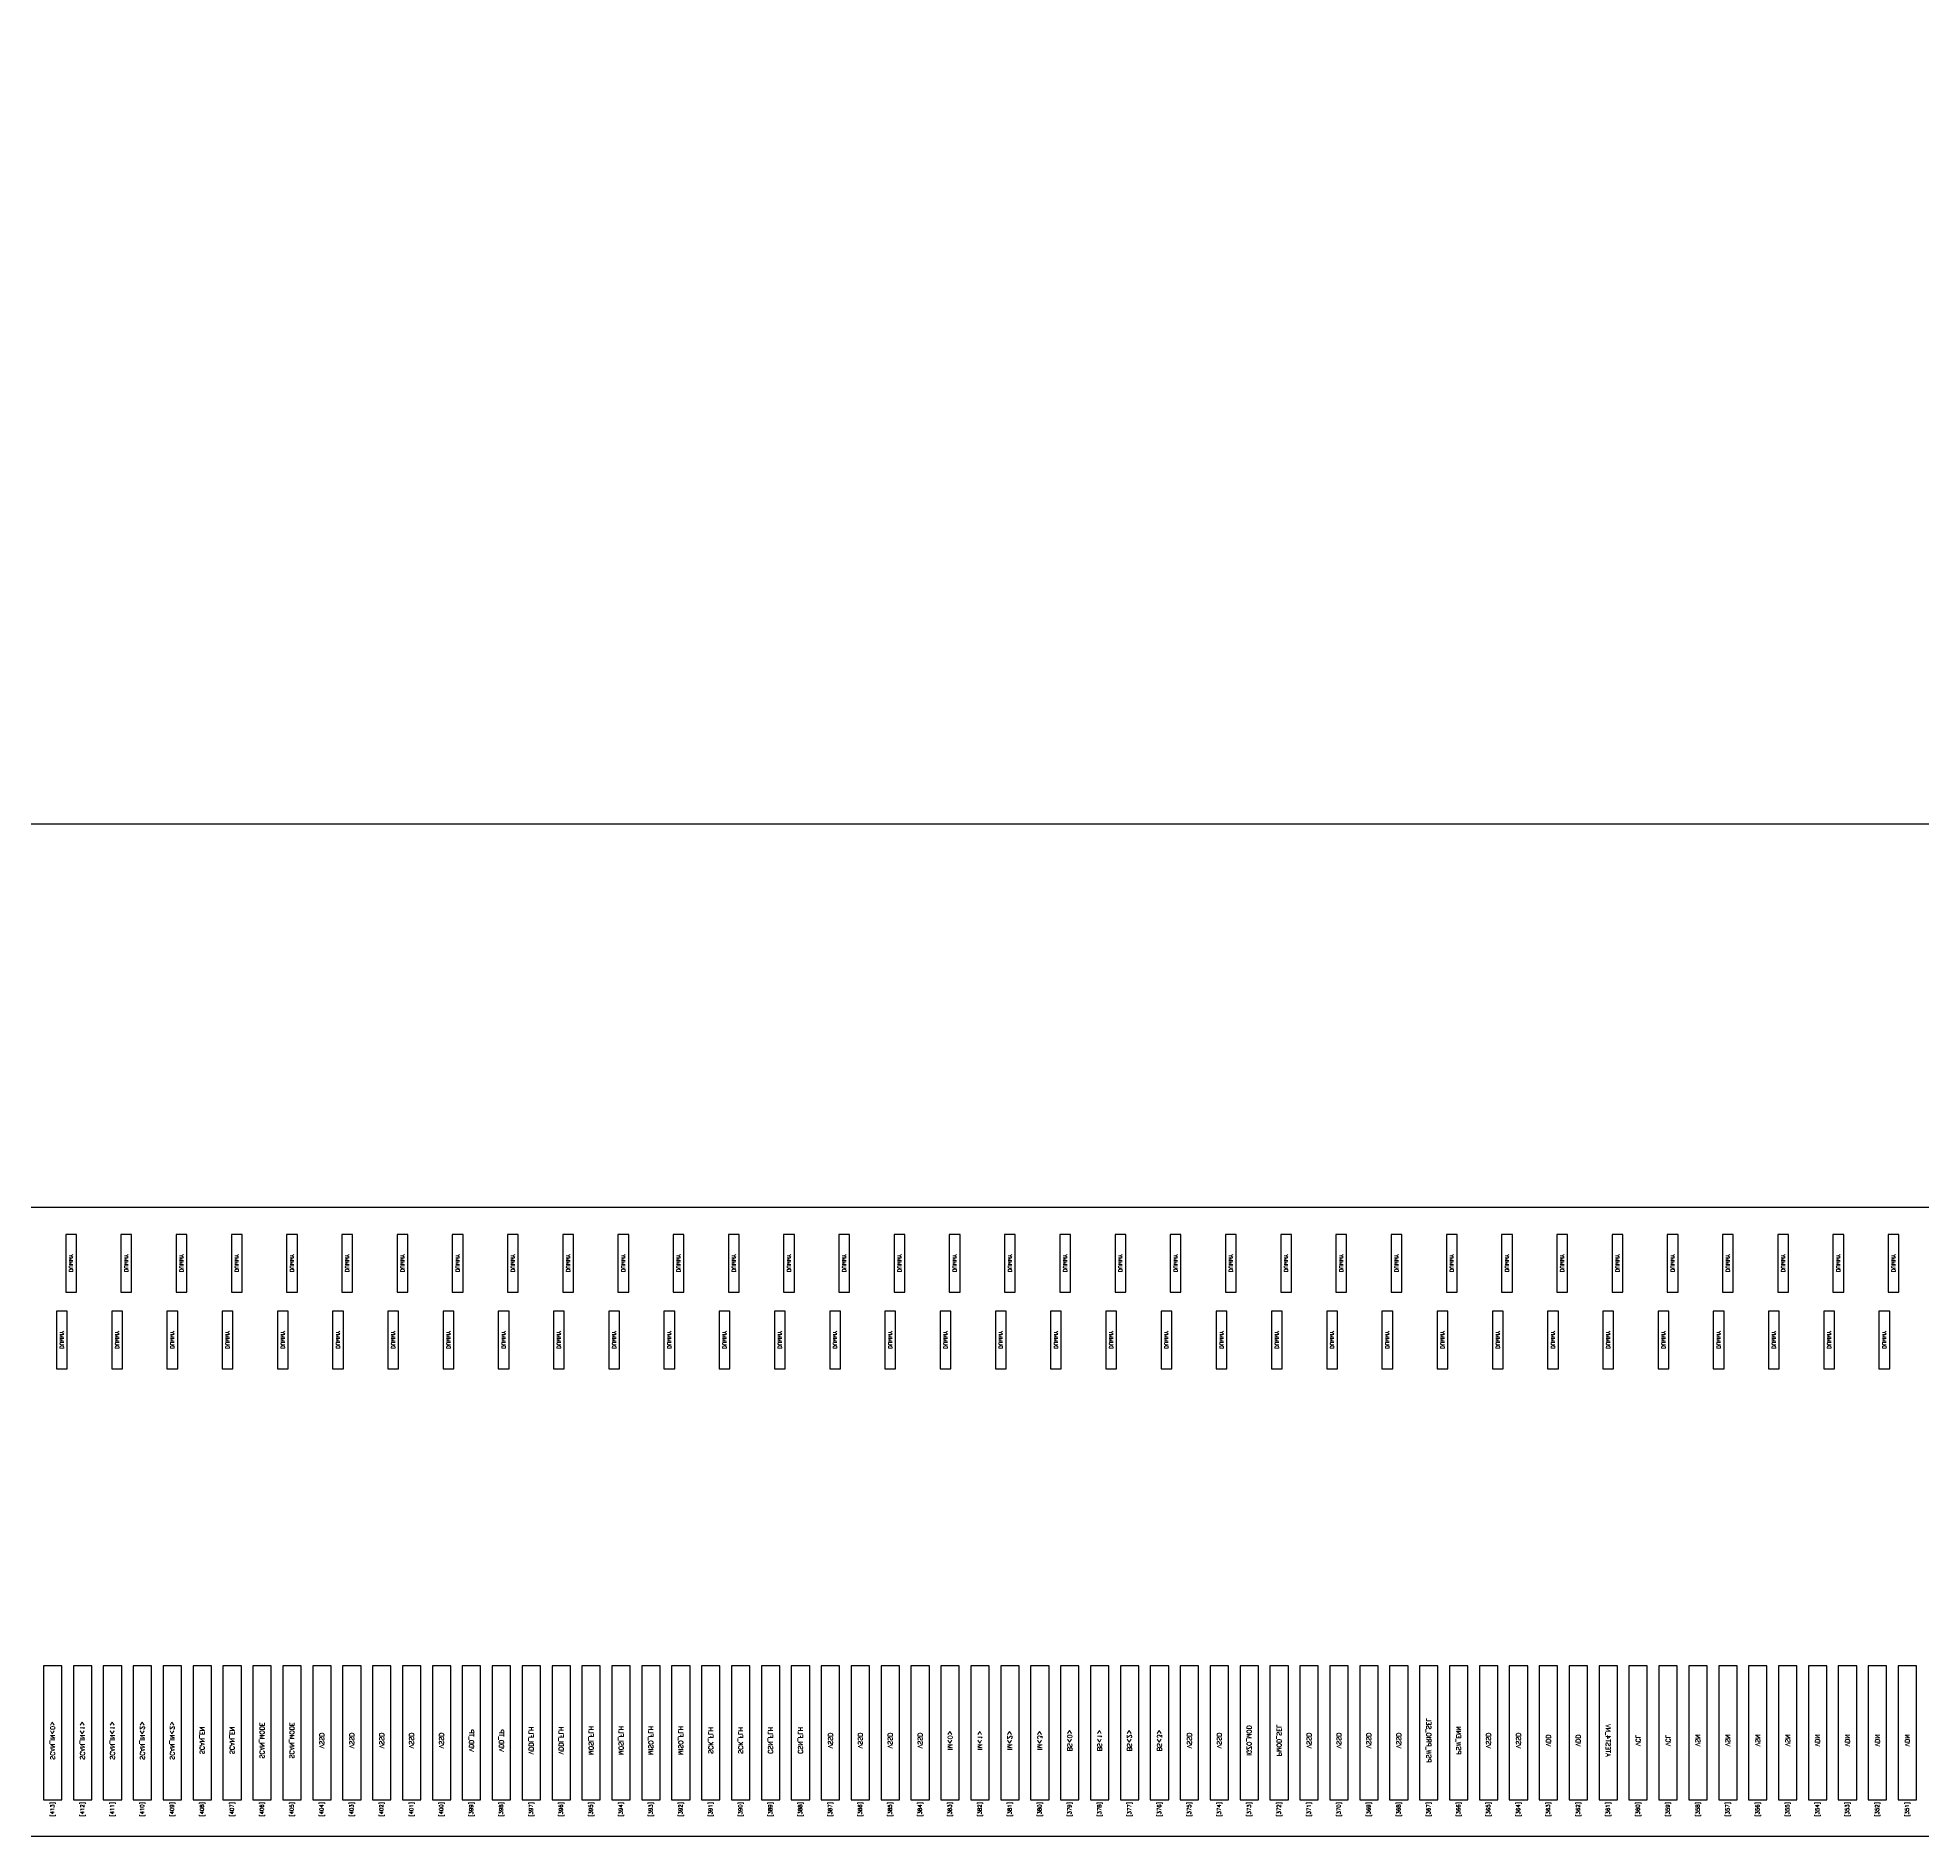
# Model space of a CAD drawing. Header units: millimetres. Extents: x 1862 to 2439, y 367 to 860.
# Drawn here: x 2054.091 to 2056.548, y 557.223 to 559.568 of the extents above; entities that cross this region are included whole.
import ezdxf
from ezdxf.enums import TextEntityAlignment as Align

# ---------------------------------------------------------------- set-up
doc = ezdxf.new("R2010")
doc.units = ezdxf.units.MM
doc.layers.add('标 注', color=3, linetype='Continuous')
doc.styles.get("Standard").update_dxf_attribs({"font": 'txt', "bigfont": 'gbcbig.shx'})

# ---------------------------------------------------------------- blocks, each defined once
blk = doc.blocks.new('LCD')
at = {"color": 6}
for points in [[(7370.5424, -535.9852), (7424.3824, -535.9852), (7424.3824, -447.2852), (7370.5424, -447.2852)], [(7384.9624, -537.3052), (7409.9624, -537.3052), (7409.9624, -536.4852), (7384.9624, -536.4852)], [(7393.8134, -536.5955), (7393.8274, -536.5955), (7393.8274, -536.5205), (7393.8134, -536.5205)], [(7393.8134, -536.5955), (7393.8274, -536.5955), (7393.8274, -536.5205), (7393.8134, -536.5205)], [(7393.8854, -536.5955), (7393.8994, -536.5955), (7393.8994, -536.5205), (7393.8854, -536.5205)], [(7393.8854, -536.5955), (7393.8994, -536.5955), (7393.8994, -536.5205), (7393.8854, -536.5205)], [(7393.9574, -536.5955), (7393.9714, -536.5955), (7393.9714, -536.5205), (7393.9574, -536.5205)], [(7393.9574, -536.5955), (7393.9714, -536.5955), (7393.9714, -536.5205), (7393.9574, -536.5205)], [(7394.0294, -536.5955), (7394.0434, -536.5955), (7394.0434, -536.5205), (7394.0294, -536.5205)], [(7394.0294, -536.5955), (7394.0434, -536.5955), (7394.0434, -536.5205), (7394.0294, -536.5205)], [(7394.1014, -536.5955), (7394.1154, -536.5955), (7394.1154, -536.5205), (7394.1014, -536.5205)], [(7394.1014, -536.5955), (7394.1154, -536.5955), (7394.1154, -536.5205), (7394.1014, -536.5205)], [(7394.1734, -536.5955), (7394.1874, -536.5955), (7394.1874, -536.5205), (7394.1734, -536.5205)], [(7394.1734, -536.5955), (7394.1874, -536.5955), (7394.1874, -536.5205), (7394.1734, -536.5205)], [(7394.2454, -536.5955), (7394.2594, -536.5955), (7394.2594, -536.5205), (7394.2454, -536.5205)], [(7394.2454, -536.5955), (7394.2594, -536.5955), (7394.2594, -536.5205), (7394.2454, -536.5205)], [(7394.3174, -536.5955), (7394.3314, -536.5955), (7394.3314, -536.5205), (7394.3174, -536.5205)], [(7394.3174, -536.5955), (7394.3314, -536.5955), (7394.3314, -536.5205), (7394.3174, -536.5205)], [(7394.3894, -536.5955), (7394.4034, -536.5955), (7394.4034, -536.5205), (7394.3894, -536.5205)], [(7394.3894, -536.5955), (7394.4034, -536.5955), (7394.4034, -536.5205), (7394.3894, -536.5205)], [(7394.4614, -536.5955), (7394.4754, -536.5955), (7394.4754, -536.5205), (7394.4614, -536.5205)], [(7394.4614, -536.5955), (7394.4754, -536.5955), (7394.4754, -536.5205), (7394.4614, -536.5205)], [(7394.5334, -536.5955), (7394.5474, -536.5955), (7394.5474, -536.5205), (7394.5334, -536.5205)], [(7394.5334, -536.5955), (7394.5474, -536.5955), (7394.5474, -536.5205), (7394.5334, -536.5205)], [(7394.6054, -536.5955), (7394.6194, -536.5955), (7394.6194, -536.5205), (7394.6054, -536.5205)], [(7394.6054, -536.5955), (7394.6194, -536.5955), (7394.6194, -536.5205), (7394.6054, -536.5205)], [(7394.6774, -536.5955), (7394.6914, -536.5955), (7394.6914, -536.5205), (7394.6774, -536.5205)], [(7394.6774, -536.5955), (7394.6914, -536.5955), (7394.6914, -536.5205), (7394.6774, -536.5205)], [(7394.7494, -536.5955), (7394.7634, -536.5955), (7394.7634, -536.5205), (7394.7494, -536.5205)], [(7394.7494, -536.5955), (7394.7634, -536.5955), (7394.7634, -536.5205), (7394.7494, -536.5205)], [(7394.8214, -536.5955), (7394.8354, -536.5955), (7394.8354, -536.5205), (7394.8214, -536.5205)], [(7394.8214, -536.5955), (7394.8354, -536.5955), (7394.8354, -536.5205), (7394.8214, -536.5205)], [(7394.8934, -536.5955), (7394.9074, -536.5955), (7394.9074, -536.5205), (7394.8934, -536.5205)], [(7394.8934, -536.5955), (7394.9074, -536.5955), (7394.9074, -536.5205), (7394.8934, -536.5205)], [(7394.9654, -536.5955), (7394.9794, -536.5955), (7394.9794, -536.5205), (7394.9654, -536.5205)], [(7394.9654, -536.5955), (7394.9794, -536.5955), (7394.9794, -536.5205), (7394.9654, -536.5205)], [(7395.0374, -536.5955), (7395.0514, -536.5955), (7395.0514, -536.5205), (7395.0374, -536.5205)], [(7395.0374, -536.5955), (7395.0514, -536.5955), (7395.0514, -536.5205), (7395.0374, -536.5205)], [(7395.1094, -536.5955), (7395.1234, -536.5955), (7395.1234, -536.5205), (7395.1094, -536.5205)], [(7395.1094, -536.5955), (7395.1234, -536.5955), (7395.1234, -536.5205), (7395.1094, -536.5205)], [(7395.1814, -536.5955), (7395.1954, -536.5955), (7395.1954, -536.5205), (7395.1814, -536.5205)], [(7395.1814, -536.5955), (7395.1954, -536.5955), (7395.1954, -536.5205), (7395.1814, -536.5205)], [(7395.2534, -536.5955), (7395.2674, -536.5955), (7395.2674, -536.5205), (7395.2534, -536.5205)], [(7395.2534, -536.5955), (7395.2674, -536.5955), (7395.2674, -536.5205), (7395.2534, -536.5205)], [(7395.3254, -536.5955), (7395.3394, -536.5955), (7395.3394, -536.5205), (7395.3254, -536.5205)], [(7395.3254, -536.5955), (7395.3394, -536.5955), (7395.3394, -536.5205), (7395.3254, -536.5205)], [(7395.3974, -536.5955), (7395.4114, -536.5955), (7395.4114, -536.5205), (7395.3974, -536.5205)], [(7395.3974, -536.5955), (7395.4114, -536.5955), (7395.4114, -536.5205), (7395.3974, -536.5205)], [(7395.4694, -536.5955), (7395.4834, -536.5955), (7395.4834, -536.5205), (7395.4694, -536.5205)], [(7395.4694, -536.5955), (7395.4834, -536.5955), (7395.4834, -536.5205), (7395.4694, -536.5205)], [(7395.5414, -536.5955), (7395.5554, -536.5955), (7395.5554, -536.5205), (7395.5414, -536.5205)], [(7395.5414, -536.5955), (7395.5554, -536.5955), (7395.5554, -536.5205), (7395.5414, -536.5205)], [(7395.6134, -536.5955), (7395.6274, -536.5955), (7395.6274, -536.5205), (7395.6134, -536.5205)], [(7395.6134, -536.5955), (7395.6274, -536.5955), (7395.6274, -536.5205), (7395.6134, -536.5205)], [(7395.6854, -536.5955), (7395.6994, -536.5955), (7395.6994, -536.5205), (7395.6854, -536.5205)], [(7395.6854, -536.5955), (7395.6994, -536.5955), (7395.6994, -536.5205), (7395.6854, -536.5205)], [(7395.7574, -536.5955), (7395.7714, -536.5955), (7395.7714, -536.5205), (7395.7574, -536.5205)], [(7395.7574, -536.5955), (7395.7714, -536.5955), (7395.7714, -536.5205), (7395.7574, -536.5205)], [(7395.8294, -536.5955), (7395.8434, -536.5955), (7395.8434, -536.5205), (7395.8294, -536.5205)], [(7395.8294, -536.5955), (7395.8434, -536.5955), (7395.8434, -536.5205), (7395.8294, -536.5205)], [(7395.9014, -536.5955), (7395.9154, -536.5955), (7395.9154, -536.5205), (7395.9014, -536.5205)], [(7395.9014, -536.5955), (7395.9154, -536.5955), (7395.9154, -536.5205), (7395.9014, -536.5205)], [(7395.9734, -536.5955), (7395.9874, -536.5955), (7395.9874, -536.5205), (7395.9734, -536.5205)], [(7395.9734, -536.5955), (7395.9874, -536.5955), (7395.9874, -536.5205), (7395.9734, -536.5205)], [(7396.0454, -536.5955), (7396.0594, -536.5955), (7396.0594, -536.5205), (7396.0454, -536.5205)], [(7396.0454, -536.5955), (7396.0594, -536.5955), (7396.0594, -536.5205), (7396.0454, -536.5205)], [(7396.1174, -536.5955), (7396.1314, -536.5955), (7396.1314, -536.5205), (7396.1174, -536.5205)], [(7396.1174, -536.5955), (7396.1314, -536.5955), (7396.1314, -536.5205), (7396.1174, -536.5205)], [(7396.1894, -536.5955), (7396.2034, -536.5955), (7396.2034, -536.5205), (7396.1894, -536.5205)], [(7396.1894, -536.5955), (7396.2034, -536.5955), (7396.2034, -536.5205), (7396.1894, -536.5205)], [(7393.8014, -536.6955), (7393.8154, -536.6955), (7393.8154, -536.6205), (7393.8014, -536.6205)], [(7393.8014, -536.6955), (7393.8154, -536.6955), (7393.8154, -536.6205), (7393.8014, -536.6205)], [(7393.8734, -536.6955), (7393.8874, -536.6955), (7393.8874, -536.6205), (7393.8734, -536.6205)], [(7393.8734, -536.6955), (7393.8874, -536.6955), (7393.8874, -536.6205), (7393.8734, -536.6205)], [(7393.9454, -536.6955), (7393.9594, -536.6955), (7393.9594, -536.6205), (7393.9454, -536.6205)], [(7393.9454, -536.6955), (7393.9594, -536.6955), (7393.9594, -536.6205), (7393.9454, -536.6205)], [(7394.0174, -536.6955), (7394.0314, -536.6955), (7394.0314, -536.6205), (7394.0174, -536.6205)], [(7394.0174, -536.6955), (7394.0314, -536.6955), (7394.0314, -536.6205), (7394.0174, -536.6205)], [(7394.0894, -536.6955), (7394.1034, -536.6955), (7394.1034, -536.6205), (7394.0894, -536.6205)], [(7394.0894, -536.6955), (7394.1034, -536.6955), (7394.1034, -536.6205), (7394.0894, -536.6205)], [(7394.1614, -536.6955), (7394.1754, -536.6955), (7394.1754, -536.6205), (7394.1614, -536.6205)], [(7394.1614, -536.6955), (7394.1754, -536.6955), (7394.1754, -536.6205), (7394.1614, -536.6205)], [(7394.2334, -536.6955), (7394.2474, -536.6955), (7394.2474, -536.6205), (7394.2334, -536.6205)], [(7394.2334, -536.6955), (7394.2474, -536.6955), (7394.2474, -536.6205), (7394.2334, -536.6205)], [(7394.3054, -536.6955), (7394.3194, -536.6955), (7394.3194, -536.6205), (7394.3054, -536.6205)], [(7394.3054, -536.6955), (7394.3194, -536.6955), (7394.3194, -536.6205), (7394.3054, -536.6205)], [(7394.3774, -536.6955), (7394.3914, -536.6955), (7394.3914, -536.6205), (7394.3774, -536.6205)], [(7394.3774, -536.6955), (7394.3914, -536.6955), (7394.3914, -536.6205), (7394.3774, -536.6205)], [(7394.4494, -536.6955), (7394.4634, -536.6955), (7394.4634, -536.6205), (7394.4494, -536.6205)], [(7394.4494, -536.6955), (7394.4634, -536.6955), (7394.4634, -536.6205), (7394.4494, -536.6205)], [(7394.5214, -536.6955), (7394.5354, -536.6955), (7394.5354, -536.6205), (7394.5214, -536.6205)], [(7394.5214, -536.6955), (7394.5354, -536.6955), (7394.5354, -536.6205), (7394.5214, -536.6205)], [(7394.5934, -536.6955), (7394.6074, -536.6955), (7394.6074, -536.6205), (7394.5934, -536.6205)], [(7394.5934, -536.6955), (7394.6074, -536.6955), (7394.6074, -536.6205), (7394.5934, -536.6205)], [(7394.6654, -536.6955), (7394.6794, -536.6955), (7394.6794, -536.6205), (7394.6654, -536.6205)], [(7394.6654, -536.6955), (7394.6794, -536.6955), (7394.6794, -536.6205), (7394.6654, -536.6205)], [(7394.7374, -536.6955), (7394.7514, -536.6955), (7394.7514, -536.6205), (7394.7374, -536.6205)], [(7394.7374, -536.6955), (7394.7514, -536.6955), (7394.7514, -536.6205), (7394.7374, -536.6205)], [(7394.8094, -536.6955), (7394.8234, -536.6955), (7394.8234, -536.6205), (7394.8094, -536.6205)], [(7394.8094, -536.6955), (7394.8234, -536.6955), (7394.8234, -536.6205), (7394.8094, -536.6205)], [(7394.8814, -536.6955), (7394.8954, -536.6955), (7394.8954, -536.6205), (7394.8814, -536.6205)], [(7394.8814, -536.6955), (7394.8954, -536.6955), (7394.8954, -536.6205), (7394.8814, -536.6205)], [(7394.9534, -536.6955), (7394.9674, -536.6955), (7394.9674, -536.6205), (7394.9534, -536.6205)], [(7394.9534, -536.6955), (7394.9674, -536.6955), (7394.9674, -536.6205), (7394.9534, -536.6205)], [(7395.0254, -536.6955), (7395.0394, -536.6955), (7395.0394, -536.6205), (7395.0254, -536.6205)], [(7395.0254, -536.6955), (7395.0394, -536.6955), (7395.0394, -536.6205), (7395.0254, -536.6205)], [(7395.0974, -536.6955), (7395.1114, -536.6955), (7395.1114, -536.6205), (7395.0974, -536.6205)], [(7395.0974, -536.6955), (7395.1114, -536.6955), (7395.1114, -536.6205), (7395.0974, -536.6205)], [(7395.1694, -536.6955), (7395.1834, -536.6955), (7395.1834, -536.6205), (7395.1694, -536.6205)], [(7395.1694, -536.6955), (7395.1834, -536.6955), (7395.1834, -536.6205), (7395.1694, -536.6205)], [(7395.2414, -536.6955), (7395.2554, -536.6955), (7395.2554, -536.6205), (7395.2414, -536.6205)], [(7395.2414, -536.6955), (7395.2554, -536.6955), (7395.2554, -536.6205), (7395.2414, -536.6205)], [(7395.3134, -536.6955), (7395.3274, -536.6955), (7395.3274, -536.6205), (7395.3134, -536.6205)], [(7395.3134, -536.6955), (7395.3274, -536.6955), (7395.3274, -536.6205), (7395.3134, -536.6205)], [(7395.3854, -536.6955), (7395.3994, -536.6955), (7395.3994, -536.6205), (7395.3854, -536.6205)], [(7395.3854, -536.6955), (7395.3994, -536.6955), (7395.3994, -536.6205), (7395.3854, -536.6205)], [(7395.4574, -536.6955), (7395.4714, -536.6955), (7395.4714, -536.6205), (7395.4574, -536.6205)], [(7395.4574, -536.6955), (7395.4714, -536.6955), (7395.4714, -536.6205), (7395.4574, -536.6205)], [(7395.5294, -536.6955), (7395.5434, -536.6955), (7395.5434, -536.6205), (7395.5294, -536.6205)], [(7395.5294, -536.6955), (7395.5434, -536.6955), (7395.5434, -536.6205), (7395.5294, -536.6205)], [(7395.6014, -536.6955), (7395.6154, -536.6955), (7395.6154, -536.6205), (7395.6014, -536.6205)], [(7395.6014, -536.6955), (7395.6154, -536.6955), (7395.6154, -536.6205), (7395.6014, -536.6205)], [(7395.6734, -536.6955), (7395.6874, -536.6955), (7395.6874, -536.6205), (7395.6734, -536.6205)], [(7395.6734, -536.6955), (7395.6874, -536.6955), (7395.6874, -536.6205), (7395.6734, -536.6205)], [(7395.7454, -536.6955), (7395.7594, -536.6955), (7395.7594, -536.6205), (7395.7454, -536.6205)], [(7395.7454, -536.6955), (7395.7594, -536.6955), (7395.7594, -536.6205), (7395.7454, -536.6205)], [(7395.8174, -536.6955), (7395.8314, -536.6955), (7395.8314, -536.6205), (7395.8174, -536.6205)], [(7395.8174, -536.6955), (7395.8314, -536.6955), (7395.8314, -536.6205), (7395.8174, -536.6205)], [(7395.8894, -536.6955), (7395.9034, -536.6955), (7395.9034, -536.6205), (7395.8894, -536.6205)], [(7395.8894, -536.6955), (7395.9034, -536.6955), (7395.9034, -536.6205), (7395.8894, -536.6205)], [(7395.9614, -536.6955), (7395.9754, -536.6955), (7395.9754, -536.6205), (7395.9614, -536.6205)], [(7395.9614, -536.6955), (7395.9754, -536.6955), (7395.9754, -536.6205), (7395.9614, -536.6205)], [(7396.0334, -536.6955), (7396.0474, -536.6955), (7396.0474, -536.6205), (7396.0334, -536.6205)], [(7396.0334, -536.6955), (7396.0474, -536.6955), (7396.0474, -536.6205), (7396.0334, -536.6205)], [(7396.1054, -536.6955), (7396.1194, -536.6955), (7396.1194, -536.6205), (7396.1054, -536.6205)], [(7396.1054, -536.6955), (7396.1194, -536.6955), (7396.1194, -536.6205), (7396.1054, -536.6205)], [(7396.1774, -536.6955), (7396.1914, -536.6955), (7396.1914, -536.6205), (7396.1774, -536.6205)], [(7396.1774, -536.6955), (7396.1914, -536.6955), (7396.1914, -536.6205), (7396.1774, -536.6205)], [(7393.7844, -537.2577), (7393.8084, -537.2577), (7393.8084, -537.0827), (7393.7844, -537.0827)], [(7393.7844, -537.2577), (7393.8084, -537.2577), (7393.8084, -537.0827), (7393.7844, -537.0827)], [(7393.8234, -537.2577), (7393.8474, -537.2577), (7393.8474, -537.0827), (7393.8234, -537.0827)], [(7393.8234, -537.2577), (7393.8474, -537.2577), (7393.8474, -537.0827), (7393.8234, -537.0827)], [(7393.8624, -537.2577), (7393.8864, -537.2577), (7393.8864, -537.0827), (7393.8624, -537.0827)], [(7393.8624, -537.2577), (7393.8864, -537.2577), (7393.8864, -537.0827), (7393.8624, -537.0827)], [(7393.9014, -537.2577), (7393.9254, -537.2577), (7393.9254, -537.0827), (7393.9014, -537.0827)], [(7393.9014, -537.2577), (7393.9254, -537.2577), (7393.9254, -537.0827), (7393.9014, -537.0827)], [(7393.9404, -537.2577), (7393.9644, -537.2577), (7393.9644, -537.0827), (7393.9404, -537.0827)], [(7393.9404, -537.2577), (7393.9644, -537.2577), (7393.9644, -537.0827), (7393.9404, -537.0827)], [(7393.9794, -537.2577), (7394.0034, -537.2577), (7394.0034, -537.0827), (7393.9794, -537.0827)], [(7393.9794, -537.2577), (7394.0034, -537.2577), (7394.0034, -537.0827), (7393.9794, -537.0827)], [(7394.0184, -537.2577), (7394.0424, -537.2577), (7394.0424, -537.0827), (7394.0184, -537.0827)], [(7394.0184, -537.2577), (7394.0424, -537.2577), (7394.0424, -537.0827), (7394.0184, -537.0827)], [(7394.0574, -537.2577), (7394.0814, -537.2577), (7394.0814, -537.0827), (7394.0574, -537.0827)], [(7394.0574, -537.2577), (7394.0814, -537.2577), (7394.0814, -537.0827), (7394.0574, -537.0827)], [(7394.0964, -537.2577), (7394.1204, -537.2577), (7394.1204, -537.0827), (7394.0964, -537.0827)], [(7394.0964, -537.2577), (7394.1204, -537.2577), (7394.1204, -537.0827), (7394.0964, -537.0827)], [(7394.1354, -537.2577), (7394.1594, -537.2577), (7394.1594, -537.0827), (7394.1354, -537.0827)], [(7394.1354, -537.2577), (7394.1594, -537.2577), (7394.1594, -537.0827), (7394.1354, -537.0827)], [(7394.1744, -537.2577), (7394.1984, -537.2577), (7394.1984, -537.0827), (7394.1744, -537.0827)], [(7394.1744, -537.2577), (7394.1984, -537.2577), (7394.1984, -537.0827), (7394.1744, -537.0827)], [(7394.2134, -537.2577), (7394.2374, -537.2577), (7394.2374, -537.0827), (7394.2134, -537.0827)], [(7394.2134, -537.2577), (7394.2374, -537.2577), (7394.2374, -537.0827), (7394.2134, -537.0827)], [(7394.2524, -537.2577), (7394.2764, -537.2577), (7394.2764, -537.0827), (7394.2524, -537.0827)], [(7394.2524, -537.2577), (7394.2764, -537.2577), (7394.2764, -537.0827), (7394.2524, -537.0827)], [(7394.2914, -537.2577), (7394.3154, -537.2577), (7394.3154, -537.0827), (7394.2914, -537.0827)], [(7394.2914, -537.2577), (7394.3154, -537.2577), (7394.3154, -537.0827), (7394.2914, -537.0827)], [(7394.3304, -537.2577), (7394.3544, -537.2577), (7394.3544, -537.0827), (7394.3304, -537.0827)], [(7394.3304, -537.2577), (7394.3544, -537.2577), (7394.3544, -537.0827), (7394.3304, -537.0827)], [(7394.3694, -537.2577), (7394.3934, -537.2577), (7394.3934, -537.0827), (7394.3694, -537.0827)], [(7394.3694, -537.2577), (7394.3934, -537.2577), (7394.3934, -537.0827), (7394.3694, -537.0827)], [(7394.4084, -537.2577), (7394.4324, -537.2577), (7394.4324, -537.0827), (7394.4084, -537.0827)], [(7394.4084, -537.2577), (7394.4324, -537.2577), (7394.4324, -537.0827), (7394.4084, -537.0827)], [(7394.4474, -537.2577), (7394.4714, -537.2577), (7394.4714, -537.0827), (7394.4474, -537.0827)], [(7394.4474, -537.2577), (7394.4714, -537.2577), (7394.4714, -537.0827), (7394.4474, -537.0827)], [(7394.4864, -537.2577), (7394.5104, -537.2577), (7394.5104, -537.0827), (7394.4864, -537.0827)], [(7394.4864, -537.2577), (7394.5104, -537.2577), (7394.5104, -537.0827), (7394.4864, -537.0827)], [(7394.5254, -537.2577), (7394.5494, -537.2577), (7394.5494, -537.0827), (7394.5254, -537.0827)], [(7394.5254, -537.2577), (7394.5494, -537.2577), (7394.5494, -537.0827), (7394.5254, -537.0827)], [(7394.5644, -537.2577), (7394.5884, -537.2577), (7394.5884, -537.0827), (7394.5644, -537.0827)], [(7394.5644, -537.2577), (7394.5884, -537.2577), (7394.5884, -537.0827), (7394.5644, -537.0827)], [(7394.6034, -537.2577), (7394.6274, -537.2577), (7394.6274, -537.0827), (7394.6034, -537.0827)], [(7394.6034, -537.2577), (7394.6274, -537.2577), (7394.6274, -537.0827), (7394.6034, -537.0827)], [(7394.6424, -537.2577), (7394.6664, -537.2577), (7394.6664, -537.0827), (7394.6424, -537.0827)], [(7394.6424, -537.2577), (7394.6664, -537.2577), (7394.6664, -537.0827), (7394.6424, -537.0827)], [(7394.6814, -537.2577), (7394.7054, -537.2577), (7394.7054, -537.0827), (7394.6814, -537.0827)], [(7394.6814, -537.2577), (7394.7054, -537.2577), (7394.7054, -537.0827), (7394.6814, -537.0827)], [(7394.7204, -537.2577), (7394.7444, -537.2577), (7394.7444, -537.0827), (7394.7204, -537.0827)], [(7394.7204, -537.2577), (7394.7444, -537.2577), (7394.7444, -537.0827), (7394.7204, -537.0827)], [(7394.7594, -537.2577), (7394.7834, -537.2577), (7394.7834, -537.0827), (7394.7594, -537.0827)], [(7394.7594, -537.2577), (7394.7834, -537.2577), (7394.7834, -537.0827), (7394.7594, -537.0827)], [(7394.7984, -537.2577), (7394.8224, -537.2577), (7394.8224, -537.0827), (7394.7984, -537.0827)], [(7394.7984, -537.2577), (7394.8224, -537.2577), (7394.8224, -537.0827), (7394.7984, -537.0827)], [(7394.8374, -537.2577), (7394.8614, -537.2577), (7394.8614, -537.0827), (7394.8374, -537.0827)], [(7394.8374, -537.2577), (7394.8614, -537.2577), (7394.8614, -537.0827), (7394.8374, -537.0827)], [(7394.8764, -537.2577), (7394.9004, -537.2577), (7394.9004, -537.0827), (7394.8764, -537.0827)], [(7394.8764, -537.2577), (7394.9004, -537.2577), (7394.9004, -537.0827), (7394.8764, -537.0827)], [(7394.9154, -537.2577), (7394.9394, -537.2577), (7394.9394, -537.0827), (7394.9154, -537.0827)], [(7394.9154, -537.2577), (7394.9394, -537.2577), (7394.9394, -537.0827), (7394.9154, -537.0827)], [(7394.9544, -537.2577), (7394.9784, -537.2577), (7394.9784, -537.0827), (7394.9544, -537.0827)], [(7394.9544, -537.2577), (7394.9784, -537.2577), (7394.9784, -537.0827), (7394.9544, -537.0827)], [(7394.9934, -537.2577), (7395.0174, -537.2577), (7395.0174, -537.0827), (7394.9934, -537.0827)], [(7394.9934, -537.2577), (7395.0174, -537.2577), (7395.0174, -537.0827), (7394.9934, -537.0827)], [(7395.0324, -537.2577), (7395.0564, -537.2577), (7395.0564, -537.0827), (7395.0324, -537.0827)], [(7395.0324, -537.2577), (7395.0564, -537.2577), (7395.0564, -537.0827), (7395.0324, -537.0827)], [(7395.0714, -537.2577), (7395.0954, -537.2577), (7395.0954, -537.0827), (7395.0714, -537.0827)], [(7395.0714, -537.2577), (7395.0954, -537.2577), (7395.0954, -537.0827), (7395.0714, -537.0827)], [(7395.1104, -537.2577), (7395.1344, -537.2577), (7395.1344, -537.0827), (7395.1104, -537.0827)], [(7395.1104, -537.2577), (7395.1344, -537.2577), (7395.1344, -537.0827), (7395.1104, -537.0827)], [(7395.1494, -537.2577), (7395.1734, -537.2577), (7395.1734, -537.0827), (7395.1494, -537.0827)], [(7395.1494, -537.2577), (7395.1734, -537.2577), (7395.1734, -537.0827), (7395.1494, -537.0827)], [(7395.1884, -537.2577), (7395.2124, -537.2577), (7395.2124, -537.0827), (7395.1884, -537.0827)], [(7395.1884, -537.2577), (7395.2124, -537.2577), (7395.2124, -537.0827), (7395.1884, -537.0827)], [(7395.2274, -537.2577), (7395.2514, -537.2577), (7395.2514, -537.0827), (7395.2274, -537.0827)], [(7395.2274, -537.2577), (7395.2514, -537.2577), (7395.2514, -537.0827), (7395.2274, -537.0827)], [(7395.2664, -537.2577), (7395.2904, -537.2577), (7395.2904, -537.0827), (7395.2664, -537.0827)], [(7395.2664, -537.2577), (7395.2904, -537.2577), (7395.2904, -537.0827), (7395.2664, -537.0827)], [(7395.3054, -537.2577), (7395.3294, -537.2577), (7395.3294, -537.0827), (7395.3054, -537.0827)], [(7395.3054, -537.2577), (7395.3294, -537.2577), (7395.3294, -537.0827), (7395.3054, -537.0827)], [(7395.3444, -537.2577), (7395.3684, -537.2577), (7395.3684, -537.0827), (7395.3444, -537.0827)], [(7395.3444, -537.2577), (7395.3684, -537.2577), (7395.3684, -537.0827), (7395.3444, -537.0827)], [(7395.3834, -537.2577), (7395.4074, -537.2577), (7395.4074, -537.0827), (7395.3834, -537.0827)], [(7395.3834, -537.2577), (7395.4074, -537.2577), (7395.4074, -537.0827), (7395.3834, -537.0827)], [(7395.4224, -537.2577), (7395.4464, -537.2577), (7395.4464, -537.0827), (7395.4224, -537.0827)], [(7395.4224, -537.2577), (7395.4464, -537.2577), (7395.4464, -537.0827), (7395.4224, -537.0827)], [(7395.4614, -537.2577), (7395.4854, -537.2577), (7395.4854, -537.0827), (7395.4614, -537.0827)], [(7395.4614, -537.2577), (7395.4854, -537.2577), (7395.4854, -537.0827), (7395.4614, -537.0827)], [(7395.5004, -537.2577), (7395.5244, -537.2577), (7395.5244, -537.0827), (7395.5004, -537.0827)], [(7395.5004, -537.2577), (7395.5244, -537.2577), (7395.5244, -537.0827), (7395.5004, -537.0827)], [(7395.5394, -537.2577), (7395.5634, -537.2577), (7395.5634, -537.0827), (7395.5394, -537.0827)], [(7395.5394, -537.2577), (7395.5634, -537.2577), (7395.5634, -537.0827), (7395.5394, -537.0827)], [(7395.5784, -537.2577), (7395.6024, -537.2577), (7395.6024, -537.0827), (7395.5784, -537.0827)], [(7395.5784, -537.2577), (7395.6024, -537.2577), (7395.6024, -537.0827), (7395.5784, -537.0827)], [(7395.6174, -537.2577), (7395.6414, -537.2577), (7395.6414, -537.0827), (7395.6174, -537.0827)], [(7395.6174, -537.2577), (7395.6414, -537.2577), (7395.6414, -537.0827), (7395.6174, -537.0827)], [(7395.6564, -537.2577), (7395.6804, -537.2577), (7395.6804, -537.0827), (7395.6564, -537.0827)], [(7395.6564, -537.2577), (7395.6804, -537.2577), (7395.6804, -537.0827), (7395.6564, -537.0827)], [(7395.6954, -537.2577), (7395.7194, -537.2577), (7395.7194, -537.0827), (7395.6954, -537.0827)], [(7395.6954, -537.2577), (7395.7194, -537.2577), (7395.7194, -537.0827), (7395.6954, -537.0827)], [(7395.7344, -537.2577), (7395.7584, -537.2577), (7395.7584, -537.0827), (7395.7344, -537.0827)], [(7395.7344, -537.2577), (7395.7584, -537.2577), (7395.7584, -537.0827), (7395.7344, -537.0827)], [(7395.7734, -537.2577), (7395.7974, -537.2577), (7395.7974, -537.0827), (7395.7734, -537.0827)], [(7395.7734, -537.2577), (7395.7974, -537.2577), (7395.7974, -537.0827), (7395.7734, -537.0827)], [(7395.8124, -537.2577), (7395.8364, -537.2577), (7395.8364, -537.0827), (7395.8124, -537.0827)], [(7395.8124, -537.2577), (7395.8364, -537.2577), (7395.8364, -537.0827), (7395.8124, -537.0827)], [(7395.8514, -537.2577), (7395.8754, -537.2577), (7395.8754, -537.0827), (7395.8514, -537.0827)], [(7395.8514, -537.2577), (7395.8754, -537.2577), (7395.8754, -537.0827), (7395.8514, -537.0827)], [(7395.8904, -537.2577), (7395.9144, -537.2577), (7395.9144, -537.0827), (7395.8904, -537.0827)], [(7395.8904, -537.2577), (7395.9144, -537.2577), (7395.9144, -537.0827), (7395.8904, -537.0827)], [(7395.9294, -537.2577), (7395.9534, -537.2577), (7395.9534, -537.0827), (7395.9294, -537.0827)], [(7395.9294, -537.2577), (7395.9534, -537.2577), (7395.9534, -537.0827), (7395.9294, -537.0827)], [(7395.9684, -537.2577), (7395.9924, -537.2577), (7395.9924, -537.0827), (7395.9684, -537.0827)], [(7395.9684, -537.2577), (7395.9924, -537.2577), (7395.9924, -537.0827), (7395.9684, -537.0827)], [(7396.0074, -537.2577), (7396.0314, -537.2577), (7396.0314, -537.0827), (7396.0074, -537.0827)], [(7396.0074, -537.2577), (7396.0314, -537.2577), (7396.0314, -537.0827), (7396.0074, -537.0827)], [(7396.0464, -537.2577), (7396.0704, -537.2577), (7396.0704, -537.0827), (7396.0464, -537.0827)], [(7396.0464, -537.2577), (7396.0704, -537.2577), (7396.0704, -537.0827), (7396.0464, -537.0827)], [(7396.0854, -537.2577), (7396.1094, -537.2577), (7396.1094, -537.0827), (7396.0854, -537.0827)], [(7396.0854, -537.2577), (7396.1094, -537.2577), (7396.1094, -537.0827), (7396.0854, -537.0827)], [(7396.1244, -537.2577), (7396.1484, -537.2577), (7396.1484, -537.0827), (7396.1244, -537.0827)], [(7396.1244, -537.2577), (7396.1484, -537.2577), (7396.1484, -537.0827), (7396.1244, -537.0827)], [(7396.1634, -537.2577), (7396.1874, -537.2577), (7396.1874, -537.0827), (7396.1634, -537.0827)], [(7396.1634, -537.2577), (7396.1874, -537.2577), (7396.1874, -537.0827), (7396.1634, -537.0827)], [(7396.2024, -537.2577), (7396.2264, -537.2577), (7396.2264, -537.0827), (7396.2024, -537.0827)], [(7396.2024, -537.2577), (7396.2264, -537.2577), (7396.2264, -537.0827), (7396.2024, -537.0827)]]:
    blk.add_lwpolyline(points, close=True, dxfattribs=at)
at = {"color": 6, "text_generation_flag": 4}
for s, height, p in [('DUMMY', 0.005, (7393.8204, -536.558)), ('DUMMY', 0.005, (7393.8924, -536.558)), ('DUMMY', 0.005, (7393.9644, -536.558)), ('DUMMY', 0.005, (7394.0364, -536.558)), ('DUMMY', 0.005, (7394.1084, -536.558)), ('DUMMY', 0.005, (7394.1804, -536.558)), ('DUMMY', 0.005, (7394.2524, -536.558)), ('DUMMY', 0.005, (7394.3244, -536.558)), ('DUMMY', 0.005, (7394.3964, -536.558)), ('DUMMY', 0.005, (7394.4684, -536.558)), ('DUMMY', 0.005, (7394.5404, -536.558)), ('DUMMY', 0.005, (7394.6124, -536.558)), ('DUMMY', 0.005, (7394.6844, -536.558)), ('DUMMY', 0.005, (7394.7564, -536.558)), ('DUMMY', 0.005, (7394.8284, -536.558)), ('DUMMY', 0.005, (7394.9004, -536.558)), ('DUMMY', 0.005, (7394.9724, -536.558)), ('DUMMY', 0.005, (7395.0444, -536.558)), ('DUMMY', 0.005, (7395.1164, -536.558)), ('DUMMY', 0.005, (7395.1884, -536.558)), ('DUMMY', 0.005, (7395.2604, -536.558)), ('DUMMY', 0.005, (7395.3324, -536.558)), ('DUMMY', 0.005, (7395.4044, -536.558)), ('DUMMY', 0.005, (7395.4764, -536.558)), ('DUMMY', 0.005, (7395.5484, -536.558)), ('DUMMY', 0.005, (7395.6204, -536.558)), ('DUMMY', 0.005, (7395.6924, -536.558)), ('DUMMY', 0.005, (7395.7644, -536.558)), ('DUMMY', 0.005, (7395.8364, -536.558)), ('DUMMY', 0.005, (7395.9084, -536.558)), ('DUMMY', 0.005, (7395.9804, -536.558)), ('DUMMY', 0.005, (7396.0524, -536.558)), ('DUMMY', 0.005, (7396.1244, -536.558)), ('DUMMY', 0.005, (7396.1964, -536.558)), ('DUMMY', 0.005, (7393.8084, -536.658)), ('DUMMY', 0.005, (7393.8804, -536.658)), ('DUMMY', 0.005, (7393.9524, -536.658)), ('DUMMY', 0.005, (7394.0244, -536.658)), ('DUMMY', 0.005, (7394.0964, -536.658)), ('DUMMY', 0.005, (7394.1684, -536.658)), ('DUMMY', 0.005, (7394.2404, -536.658)), ('DUMMY', 0.005, (7394.3124, -536.658)), ('DUMMY', 0.005, (7394.3844, -536.658)), ('DUMMY', 0.005, (7394.4564, -536.658)), ('DUMMY', 0.005, (7394.5284, -536.658)), ('DUMMY', 0.005, (7394.6004, -536.658)), ('DUMMY', 0.005, (7394.6724, -536.658)), ('DUMMY', 0.005, (7394.7444, -536.658)), ('DUMMY', 0.005, (7394.8164, -536.658)), ('DUMMY', 0.005, (7394.8884, -536.658)), ('DUMMY', 0.005, (7394.9604, -536.658)), ('DUMMY', 0.005, (7395.0324, -536.658)), ('DUMMY', 0.005, (7395.1044, -536.658)), ('DUMMY', 0.005, (7395.1764, -536.658)), ('DUMMY', 0.005, (7395.2484, -536.658)), ('DUMMY', 0.005, (7395.3204, -536.658)), ('DUMMY', 0.005, (7395.3924, -536.658)), ('DUMMY', 0.005, (7395.4644, -536.658)), ('DUMMY', 0.005, (7395.5364, -536.658)), ('DUMMY', 0.005, (7395.6084, -536.658)), ('DUMMY', 0.005, (7395.6804, -536.658)), ('DUMMY', 0.005, (7395.7524, -536.658)), ('DUMMY', 0.005, (7395.8244, -536.658)), ('DUMMY', 0.005, (7395.8964, -536.658)), ('DUMMY', 0.005, (7395.9684, -536.658)), ('DUMMY', 0.005, (7396.0404, -536.658)), ('DUMMY', 0.005, (7396.1124, -536.658)), ('DUMMY', 0.005, (7396.1844, -536.658)), ('SCAN_IN<0>', 0.006, (7393.7964, -537.1802)), ('SCAN_IN<1>', 0.006, (7393.8354, -537.1802)), ('SCAN_IN<1>', 0.006, (7393.8744, -537.1802)), ('SCAN_IN<2>', 0.006, (7393.9134, -537.1802)), ('SCAN_IN<2>', 0.006, (7393.9524, -537.1802)), ('SCAN_EN', 0.006, (7393.9914, -537.1802)), ('SCAN_EN', 0.006, (7394.0304, -537.1802)), ('SCAN_MODE', 0.006, (7394.0694, -537.1802)), ('SCAN_MODE', 0.006, (7394.1084, -537.1802)), ('VSSD', 0.006, (7394.1474, -537.1802)), ('VSSD', 0.006, (7394.1864, -537.1802)), ('VSSD', 0.006, (7394.2254, -537.1802)), ('VSSD', 0.006, (7394.2644, -537.1802)), ('VSSD', 0.006, (7394.3034, -537.1802)), ('VDD_TP', 0.006, (7394.3424, -537.1802)), ('VDD_TP', 0.006, (7394.3814, -537.1802)), ('VDDI_FLH', 0.006, (7394.4204, -537.1802)), ('VDDI_FLH', 0.006, (7394.4594, -537.1802)), ('MOSI_FLH', 0.006, (7394.4984, -537.1802)), ('MOSI_FLH', 0.006, (7394.5374, -537.1802)), ('MISO_FLH', 0.006, (7394.5764, -537.1802)), ('MISO_FLH', 0.006, (7394.6154, -537.1802)), ('SCK_FLH', 0.006, (7394.6544, -537.1802)), ('SCK_FLH', 0.006, (7394.6934, -537.1802)), ('CSN_FLH', 0.006, (7394.7324, -537.1802)), ('CSN_FLH', 0.006, (7394.7714, -537.1802)), ('VSSD', 0.006, (7394.8104, -537.1802)), ('VSSD', 0.006, (7394.8494, -537.1802)), ('VSSD', 0.006, (7394.8884, -537.1802)), ('VSSD', 0.006, (7394.9274, -537.1802)), ('IM<0>', 0.006, (7394.9664, -537.1802)), ('IM<1>', 0.006, (7395.0054, -537.1802)), ('IM<2>', 0.006, (7395.0444, -537.1802)), ('IM<3>', 0.006, (7395.0834, -537.1802)), ('BS<0>', 0.006, (7395.1224, -537.1802)), ('BS<1>', 0.006, (7395.1614, -537.1802)), ('BS<2>', 0.006, (7395.2004, -537.1802)), ('BS<3>', 0.006, (7395.2394, -537.1802)), ('VSSD', 0.006, (7395.2784, -537.1802)), ('VSSD', 0.006, (7395.3174, -537.1802)), ('IGZO_MOD', 0.006, (7395.3564, -537.1802)), ('PMOD_SEL', 0.006, (7395.3954, -537.1802)), ('VSSD', 0.006, (7395.4344, -537.1802)), ('VSSD', 0.006, (7395.4734, -537.1802)), ('VSSD', 0.006, (7395.5124, -537.1802)), ('VSSD', 0.006, (7395.5514, -537.1802)), ('PSW_PRIO_SEL', 0.006, (7395.5904, -537.1802)), ('PSW_ENN', 0.006, (7395.6294, -537.1802)), ('VSSD', 0.006, (7395.6684, -537.1802)), ('VSSD', 0.006, (7395.7074, -537.1802)), ('VDD', 0.006, (7395.7464, -537.1802)), ('VDD', 0.006, (7395.7854, -537.1802)), ('ATEST4_NV', 0.006, (7395.8244, -537.1802)), ('VCL', 0.006, (7395.8634, -537.1802)), ('VCL', 0.006, (7395.9024, -537.1802)), ('VSN', 0.006, (7395.9414, -537.1802)), ('VSN', 0.006, (7395.9804, -537.1802)), ('VSN', 0.006, (7396.0194, -537.1802)), ('VSN', 0.006, (7396.0584, -537.1802)), ('VDN', 0.006, (7396.0974, -537.1802)), ('VDN', 0.006, (7396.1364, -537.1802)), ('VDN', 0.006, (7396.1754, -537.1802)), ('VDN', 0.006, (7396.2144, -537.1802))]:
    blk.add_text(s, height=height, rotation=90, dxfattribs=at).set_placement(p, align=Align.MIDDLE_CENTER)
at = {"color": 6}
for s, p in [('[413]', (7393.796, -537.2701)), ('[412]', (7393.835, -537.2701)), ('[411]', (7393.874, -537.2701)), ('[410]', (7393.913, -537.2701)), ('[409]', (7393.952, -537.2701)), ('[408]', (7393.991, -537.2701)), ('[407]', (7394.03, -537.2701)), ('[406]', (7394.069, -537.2701)), ('[405]', (7394.108, -537.2701)), ('[404]', (7394.147, -537.2701)), ('[403]', (7394.186, -537.2701)), ('[402]', (7394.225, -537.2701)), ('[401]', (7394.264, -537.2701)), ('[400]', (7394.303, -537.2701)), ('[399]', (7394.342, -537.2701)), ('[398]', (7394.381, -537.2701)), ('[397]', (7394.42, -537.2701)), ('[396]', (7394.459, -537.2701)), ('[395]', (7394.498, -537.2701)), ('[394]', (7394.537, -537.2701)), ('[393]', (7394.576, -537.2701)), ('[392]', (7394.615, -537.2701)), ('[391]', (7394.654, -537.2701)), ('[390]', (7394.693, -537.2701)), ('[389]', (7394.732, -537.2701)), ('[388]', (7394.771, -537.2701)), ('[387]', (7394.81, -537.2701)), ('[386]', (7394.849, -537.2701)), ('[385]', (7394.888, -537.2701)), ('[384]', (7394.927, -537.2701)), ('[383]', (7394.966, -537.2701)), ('[382]', (7395.005, -537.2701)), ('[381]', (7395.044, -537.2701)), ('[380]', (7395.083, -537.2701)), ('[379]', (7395.122, -537.2701)), ('[378]', (7395.161, -537.2701)), ('[377]', (7395.2, -537.2701)), ('[376]', (7395.239, -537.2701)), ('[375]', (7395.278, -537.2701)), ('[374]', (7395.317, -537.2701)), ('[373]', (7395.356, -537.2701)), ('[372]', (7395.395, -537.2701)), ('[371]', (7395.434, -537.2701)), ('[370]', (7395.473, -537.2701)), ('[369]', (7395.512, -537.2701)), ('[368]', (7395.551, -537.2701)), ('[367]', (7395.59, -537.2701)), ('[366]', (7395.629, -537.2701)), ('[365]', (7395.668, -537.2701)), ('[364]', (7395.707, -537.2701)), ('[363]', (7395.746, -537.2701)), ('[362]', (7395.785, -537.2701)), ('[361]', (7395.824, -537.2701)), ('[360]', (7395.863, -537.2701)), ('[359]', (7395.902, -537.2701)), ('[358]', (7395.941, -537.2701)), ('[357]', (7395.98, -537.2701)), ('[356]', (7396.019, -537.2701)), ('[355]', (7396.058, -537.2701)), ('[354]', (7396.097, -537.2701)), ('[353]', (7396.136, -537.2701)), ('[352]', (7396.175, -537.2701)), ('[351]', (7396.214, -537.2701))]:
    blk.add_text(s, height=0.005, rotation=90, dxfattribs=at).set_placement(p, align=Align.MIDDLE_CENTER)

msp = doc.modelspace()

# ---------------------------------------------------------------- block references
at = {"layer": '标 注', "color": 7}
msp.add_blockref('LCD', (-5339.6862, 1094.5278), dxfattribs=at)

doc.saveas('drawing.dxf')
